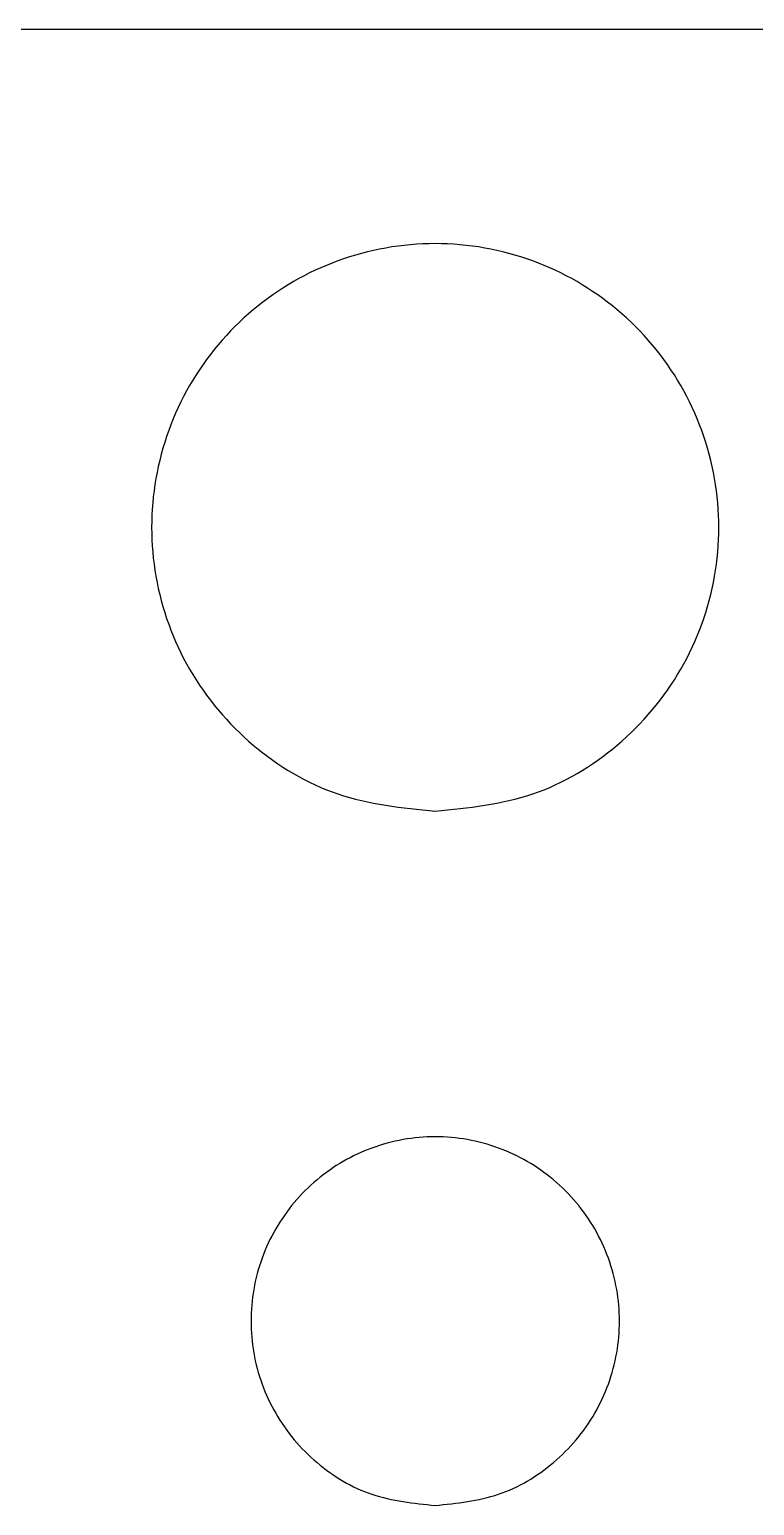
# Model space of a CAD drawing. Extents: x 9 to 137, y 10 to 46.
# Drawn here: x 65.41 to 73.49, y 29.17 to 45.62 of the extents above; entities that cross this region are included whole.
import ezdxf

# ---------------------------------------------------------------- set-up
doc = ezdxf.new("R2010")
doc.units = 0
doc.layers.add('Layer_1', color=7, linetype='CONTINUOUS')

msp = doc.modelspace()

# ---------------------------------------------------------------- linework, layer by layer
at = {"layer": 'Layer_1', "color": 7}
for p, q in [((137.20307, 45.61675), (8.70306, 45.61675)), ((127.4338, 45.61675), (52.29317, 45.61675)), ((69.93206, 36.904388), (69.93206, 36.904388)), ((69.93206, 29.166103), (69.93206, 29.166103))]:
    msp.add_line(p, q, dxfattribs=at)
for points, knots in [([(69.93206, 36.904388), (69.562267, 36.942178), (68.827973, 37.017219), (67.857593, 37.599409), (67.13614, 38.451834), (66.753506, 39.507403), (66.753506, 40.62748), (67.13614, 41.681569), (67.857593, 42.539898), (68.827973, 43.100155), (69.93206, 43.295769), (71.036147, 43.100155), (72.006527, 42.539898), (72.72798, 41.681569), (73.110614, 40.62748), (73.110614, 39.507403), (72.72798, 38.451834), (72.006527, 37.599409), (71.036147, 37.017219), (70.301853, 36.942178), (69.93206, 36.904388)], [0, 0, 0, 0, 1.10375, 2.191703, 3.295453, 4.399203, 5.487156, 6.590906, 7.694656, 8.78261, 9.886359, 10.990109, 12.078063, 13.181812, 14.285562, 15.373516, 16.477266, 17.581015, 18.668969, 19.772719, 19.772719, 19.772719, 19.772719]), ([(69.93206, 29.166103), (69.691848, 29.190651), (69.21486, 29.239396), (68.584515, 29.617579), (68.115869, 30.171303), (67.867315, 30.856985), (67.867315, 31.584572), (68.115869, 32.269294), (68.584515, 32.826852), (69.21486, 33.190788), (69.93206, 33.317856), (70.64926, 33.190788), (71.279605, 32.826852), (71.748251, 32.269294), (71.996805, 31.584572), (71.996805, 30.856985), (71.748251, 30.171303), (71.279605, 29.617579), (70.64926, 29.239396), (70.172272, 29.190651), (69.93206, 29.166103)], [0, 0, 0, 0, 0.716981, 1.4237, 2.140681, 2.857661, 3.564381, 4.281361, 4.998342, 5.705061, 6.422042, 7.139023, 7.845742, 8.562723, 9.279703, 9.986423, 10.703403, 11.420384, 12.127103, 12.844084, 12.844084, 12.844084, 12.844084])]:
    msp.add_open_spline(points, degree=3, knots=knots, dxfattribs=at)

doc.saveas('drawing.dxf')
